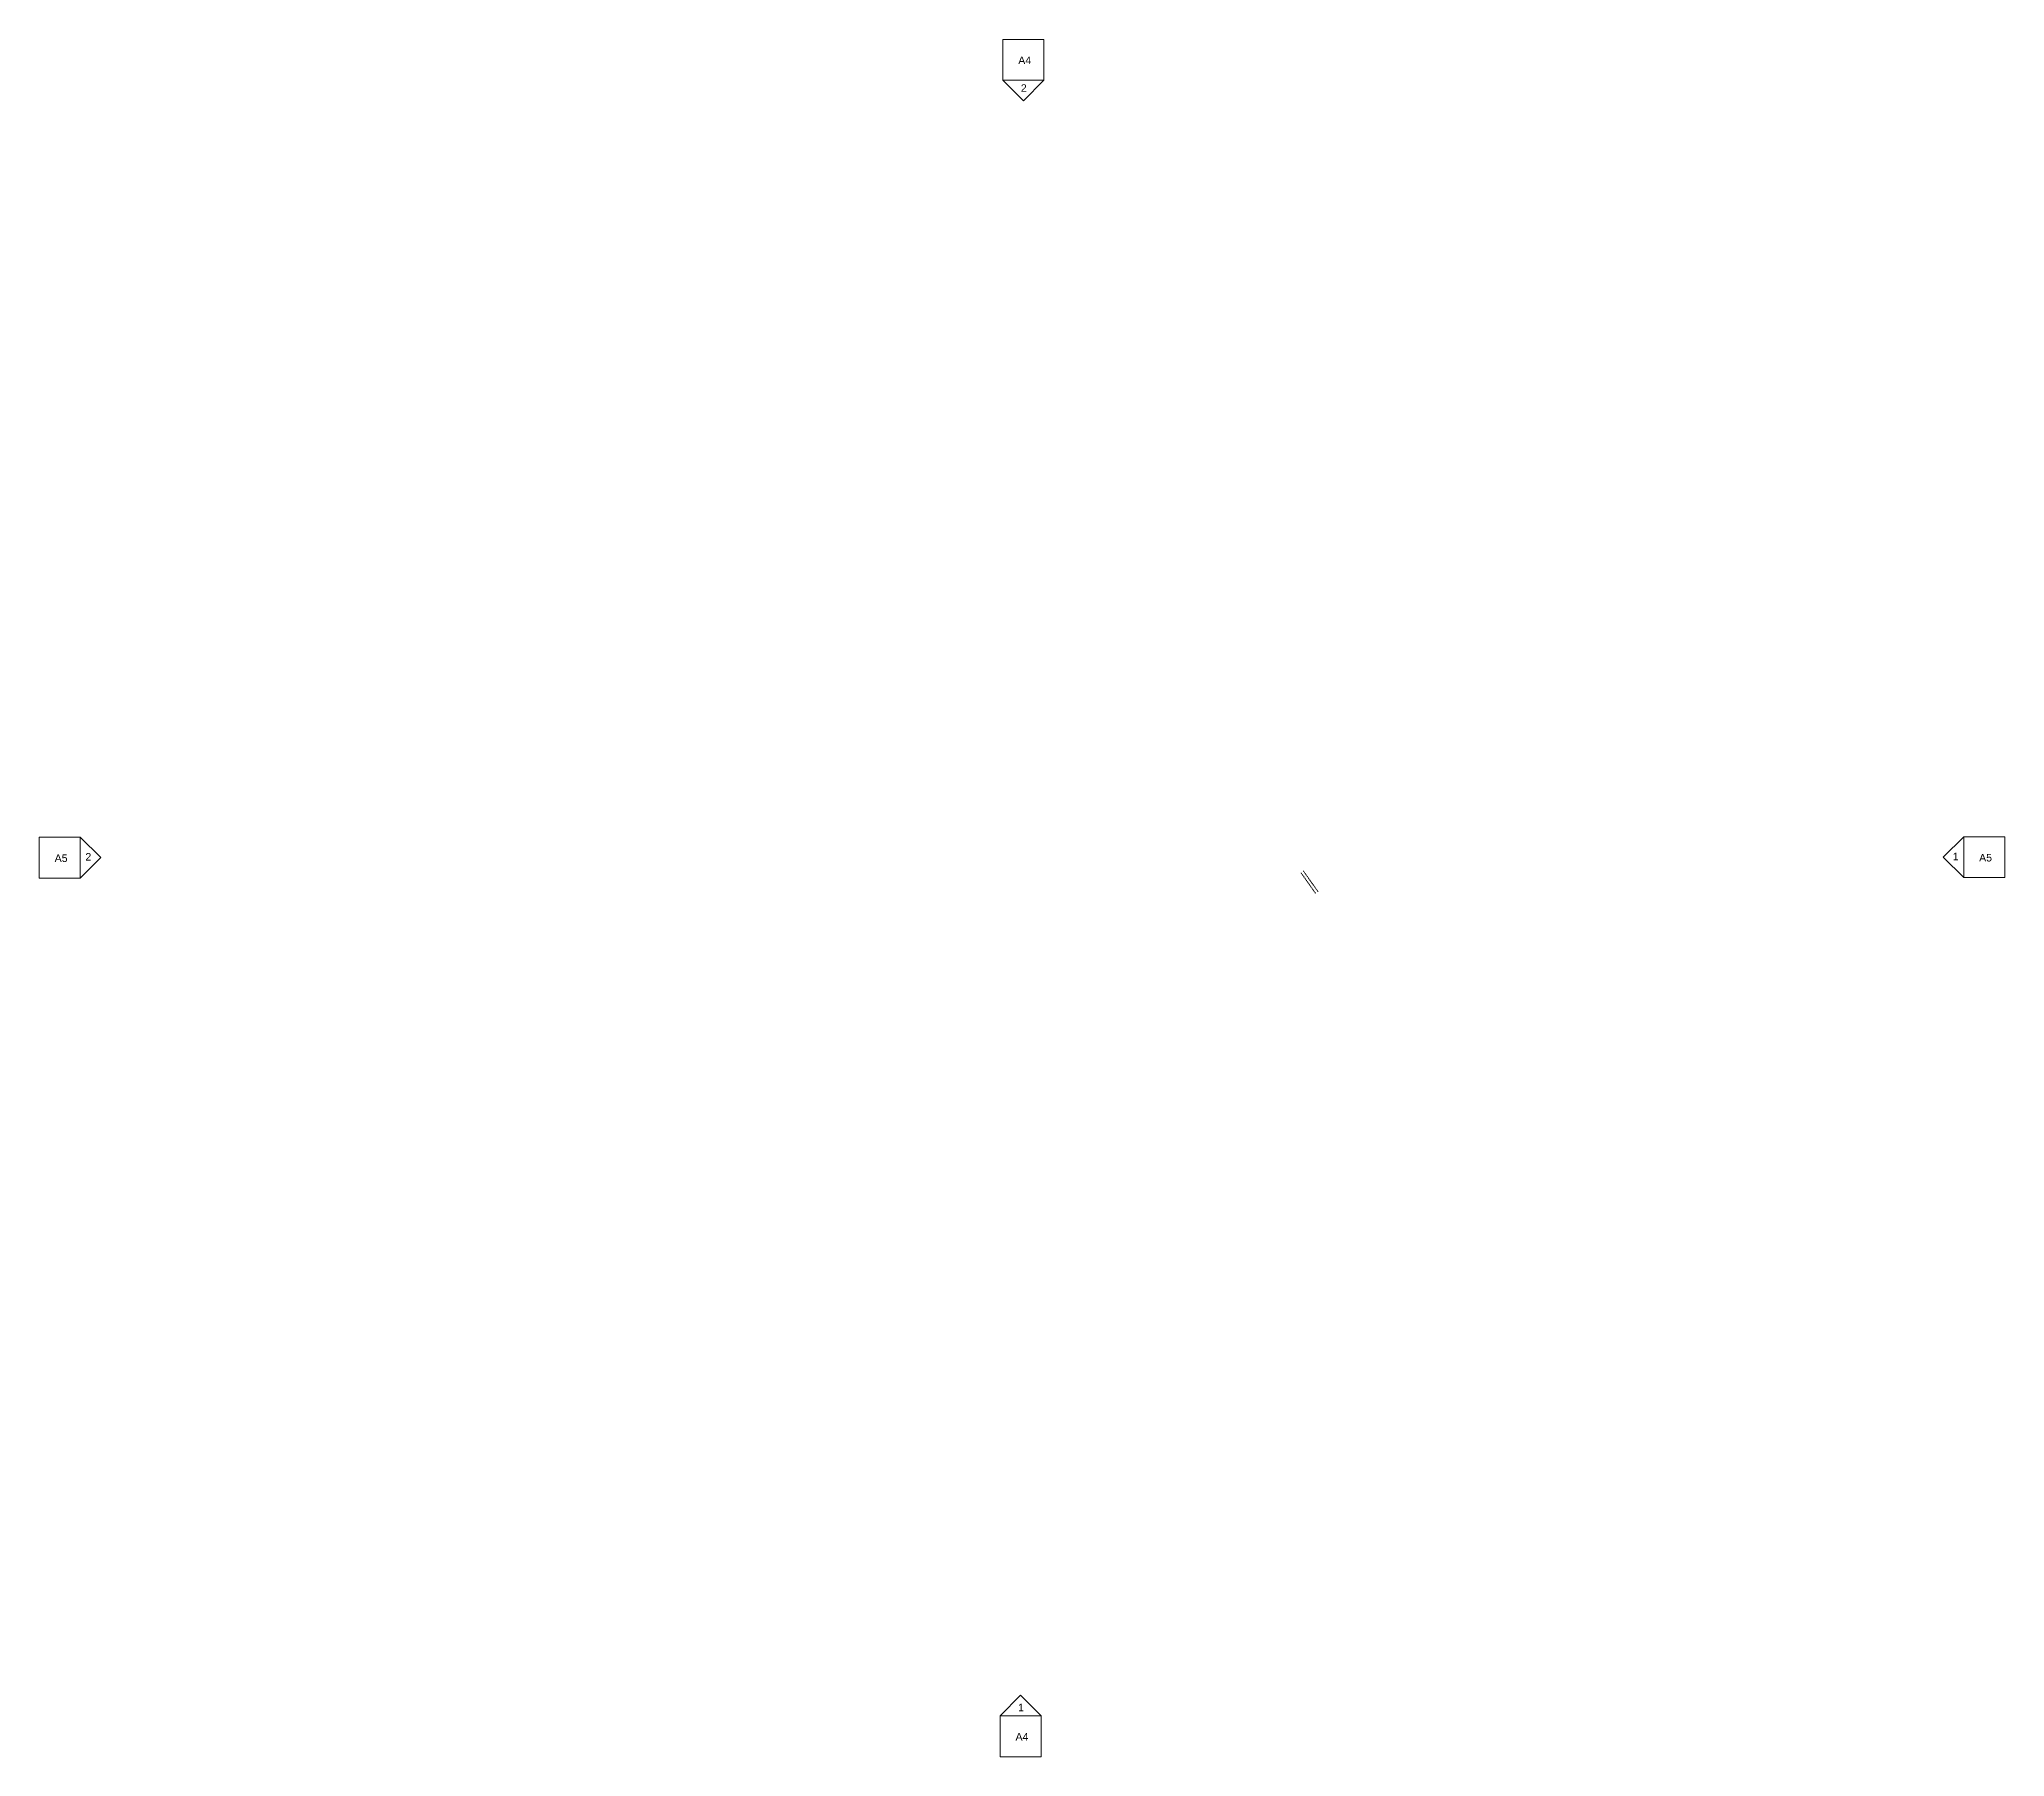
# Model space of a CAD drawing. Header units: inches. Extents: x -1153 to 1152, y -1053 to 961.
import ezdxf

# ---------------------------------------------------------------- set-up
doc = ezdxf.new("R2010")
doc.units = ezdxf.units.IN
doc.header["$MEASUREMENT"] = 0
doc.linetypes.add('Overhead', pattern=[0.15625, 0.09375, -0.0625])
doc.layers.add('A-ANNO-SYMB', color=6, linetype='Continuous', lineweight=9)
doc.layers.add('A-GENM', color=6, linetype='Continuous', lineweight=9)

# ---------------------------------------------------------------- blocks, each defined once
blk = doc.blocks.new('Opening-Cased - 30_ x 80_-205456-B_O_ Footing')
at = {"layer": 'A-GENM', "linetype": 'Overhead'}
for p, q in [((-15.3, 1.7), (14.7, 1.7)), ((-15.3, -1.8), (14.7, -1.8))]:
    blk.add_line(p, q, dxfattribs=at)
blk = doc.blocks.new('Elevation - Detail Number-164347-B_O_ Footing')
at = {"layer": 'A-ANNO-SYMB'}
for p, q in [((-0.25, -0.25), (-0.25, 0.25)), ((-0.25, 0.25), (0.25, 0.25)), ((0.25, 0.25), (0.25, -0.25)), ((0.25, -0.25), (-0.25, -0.25))]:
    blk.add_line(p, q, dxfattribs=at)
blk = doc.blocks.new('Elevation - Detail Number-164074-B_O_ Footing')
at = {"layer": 'A-ANNO-SYMB'}
for p, q in [((0, 0.25), (-0.25, 0)), ((0.25, 0), (0, 0.25)), ((-0.25, 0), (0.25, 0))]:
    blk.add_line(p, q, dxfattribs=at)
blk = doc.blocks.new('Elevation - Detail Number-V1-B_O_ Footing')
at = {"layer": 'A-ANNO-SYMB'}
for p, q in [((0, 0.25), (-0.25, 0)), ((0.25, 0), (0, 0.25)), ((-0.25, 0), (0.25, 0))]:
    blk.add_line(p, q, dxfattribs=at)

msp = doc.modelspace()

# ---------------------------------------------------------------- block references
at = {"layer": 'A-ANNO-SYMB', "xscale": 95.99999999999994, "yscale": 95.99999999999994, "zscale": 95.99999999999994}
for name, p in [('Elevation - Detail Number-164347-B_O_ Footing', (1.2, 937.1)), ('Elevation - Detail Number-164347-B_O_ Footing', (-1129, 1.5)), ('Elevation - Detail Number-164347-B_O_ Footing', (1128.2, 2)), ('Elevation - Detail Number-164074-B_O_ Footing', (-2, -1004.9)), ('Elevation - Detail Number-164347-B_O_ Footing', (-2, -1028.9))]:
    msp.add_blockref(name, p, dxfattribs=at)
at = {"layer": 'A-ANNO-SYMB', "extrusion": (0, 0, -1), "xscale": 95.99999999999994, "yscale": 95.99999999999994, "zscale": 95.99999999999994, "rotation": 180}
msp.add_blockref('Elevation - Detail Number-V1-B_O_ Footing', (-1.2, 913.1), dxfattribs=at)
at = {"layer": 'A-ANNO-SYMB', "xscale": 95.99999999999994, "yscale": 95.99999999999994, "zscale": 95.99999999999994, "rotation": 90}
msp.add_blockref('Elevation - Detail Number-164074-B_O_ Footing', (1104.2, 2), dxfattribs=at)
at = {"layer": 'A-GENM', "rotation": 125.3272324457689}
msp.add_blockref('Opening-Cased - 30_ x 80_-205456-B_O_ Footing', (336.6, -27.1), dxfattribs=at)

# ---------------------------------------------------------------- next in the draw order: texts
at = {"layer": 'A-ANNO-SYMB', "char_height": 8.852, "attachment_point": 2, "line_spacing_factor": 0.938532, "bg_fill": 3, "box_fill_scale": 1.25, "bg_fill_color": 0, "bg_fill_transparency": 0}
for s, insert, width in [('\\fArial|b0|i0|c0|p34|;A4', (2.8, 940.9), 18.036), ('\\fArial|b0|i0|c0|p34|;2', (1.7, 908.4), 8.208), ('\\fArial|b0|i0|c0|p34|;A5', (-1127.4, 5.3), 18.036), ('\\fArial|b0|i0|c0|p34|;1', (1094.8, 7.3), 8.208), ('\\fArial|b0|i0|c0|p34|;A5', (1129.8, 5.8), 18.036), ('\\fArial|b0|i0|c0|p34|;1', (-1.5, -990.7), 8.208), ('\\fArial|b0|i0|c0|p34|;A4', (-0.4, -1025.1), 18.036)]:
    msp.add_mtext(s, dxfattribs=dict(at, insert=insert, width=width))

# ---------------------------------------------------------------- next in the draw order: block references
at = {"layer": 'A-ANNO-SYMB', "extrusion": (0, 0, -1), "xscale": 95.99999999999994, "yscale": 95.99999999999994, "zscale": 95.99999999999994, "rotation": 90.00000000000038}
msp.add_blockref('Elevation - Detail Number-V1-B_O_ Footing', (1105, 1.5), dxfattribs=at)

# ---------------------------------------------------------------- next in the draw order: texts
at = {"layer": 'A-ANNO-SYMB', "insert": (-1095.5, 6.8), "char_height": 8.852, "width": 8.208, "attachment_point": 2, "line_spacing_factor": 0.938532, "bg_fill": 3, "box_fill_scale": 1.25, "bg_fill_color": 0, "bg_fill_transparency": 0}
msp.add_mtext('\\fArial|b0|i0|c0|p34|;2', dxfattribs=at)

doc.saveas('drawing.dxf')
